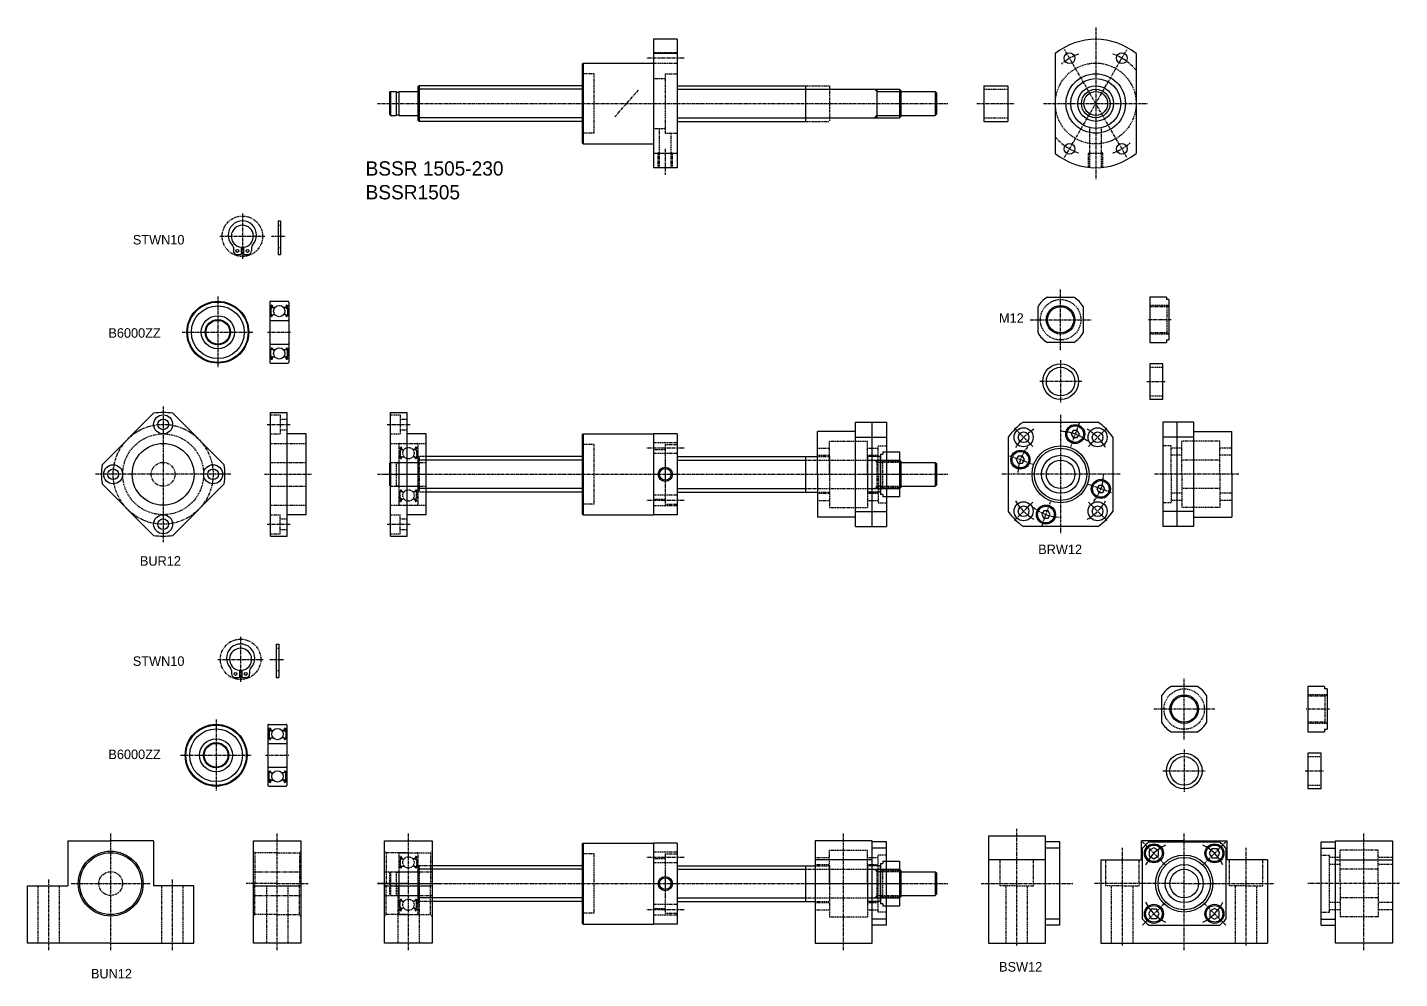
# Model space of a CAD drawing. Extents: x -132 to 445, y -314 to 86.
import ezdxf

# ---------------------------------------------------------------- set-up
doc = ezdxf.new("R2010")
doc.units = 0
for name, pattern in [('CENTER', [2, 1.25, -0.25, 0.25, -0.25]), ('DASHED', [0.75, 0.5, -0.25]), ('PHANTOM', [2.5, 1.25, -0.25, 0.25, -0.25, 0.25, -0.25])]:
    doc.linetypes.add(name, pattern=pattern)
doc.layers.get('0').update_dxf_attribs({"linetype": 'CONTINUOUS'})
doc.layers.add('CENTER', color=1, linetype='CENTER')

# ---------------------------------------------------------------- blocks, each defined once
blk = doc.blocks.new('BUN12')
at = {"color": 7, "linetype": 'CONTINUOUS'}
for p, q in [((0, -25), (0, 18)), ((0, 18), (20, 18)), ((20, 18), (20, -25)), ((0, -1), (20, -1)), ((20, -25), (0, -25))]:
    blk.add_line(p, q, dxfattribs=at)
at = {"color": 3, "linetype": 'DASHED'}
for p, q in [((0, 13.65), (0.65, 13)), ((0.65, 13), (0.65, 0)), ((10, 13), (0.65, 13)), ((10, 13), (19.35, 13)), ((20, 13.65), (19.35, 13)), ((19.35, 13), (19.35, 0)), ((0.65, -13), (0.65, 0)), ((19.35, -13), (19.35, 0)), ((5.5, -1), (5.5, -25)), ((14.5, -1), (14.5, -25)), ((0, -13.65), (0.65, -13)), ((10, -13), (0.65, -13)), ((10, -13), (19.35, -13)), ((20, -13.65), (19.35, -13))]:
    blk.add_line(p, q, dxfattribs=at)
at = {"color": 3, "linetype": 'PHANTOM'}
for p, q in [((0, 5), (20, 5)), ((0, -5), (20, -5))]:
    blk.add_line(p, q, dxfattribs=at)
at = {"layer": 'CENTER', "color": 1, "linetype": 'CENTER'}
for p, q in [((10, -28), (10, 21)), ((10, 0), (-3, 0)), ((10, 0), (23, 0))]:
    blk.add_line(p, q, dxfattribs=at)
blk = doc.blocks.new('BUR12')
at = {"color": 7, "linetype": 'CONTINUOUS'}
for p, q in [((0, -26), (0, 26)), ((0, 26), (7, 26)), ((7, -26), (7, 26)), ((15, 17), (7, 17)), ((15, -17), (15, 17)), ((15, -17), (7, -17)), ((0, -26), (7, -26))]:
    blk.add_line(p, q, dxfattribs=at)
at = {"color": 3, "linetype": 'DASHED'}
for p, q in [((0, 25), (4, 25)), ((4, 25), (4, 17)), ((4, 23.25), (7, 23.25)), ((4, 18.75), (7, 18.75)), ((0, 17), (4, 17)), ((0, 13), (15, 13)), ((0, -13), (15, -13)), ((0, -17), (4, -17)), ((4, -25), (4, -17)), ((7, -25), (7, -17)), ((4, -18.75), (7, -18.75)), ((0, -25), (4, -25)), ((4, -23.25), (7, -23.25))]:
    blk.add_line(p, q, dxfattribs=at)
at = {"color": 3, "linetype": 'PHANTOM'}
for p, q in [((0, 5), (15, 5)), ((0, -5), (15, -5))]:
    blk.add_line(p, q, dxfattribs=at)
at = {"layer": 'CENTER', "color": 1, "linetype": 'CENTER'}
for p, q in [((-1.5, 21), (8.5, 21)), ((-2.5, 0), (17.5, 0)), ((-1.5, -21), (8.5, -21))]:
    blk.add_line(p, q, dxfattribs=at)
blk = doc.blocks.new('BSW12')
at = {"color": 7, "linetype": 'CONTINUOUS'}
for p, q in [((0, -17.5), (0, 17.5)), ((0, 17.5), (6, 17.5)), ((6, 18), (30, 18)), ((6, -15.05), (6, 18)), ((30, 18), (30, -25)), ((0, 14.92), (6, 14.92)), ((6, 10), (30, 10)), ((0, -14.92), (6, -14.92)), ((6, -25), (6, -15.05)), ((0, -17.5), (6, -17.5)), ((30, -25), (6, -25))]:
    blk.add_line(p, q, dxfattribs=at)
at = {"color": 3, "linetype": 'DASHED'}
for p, q in [((0, 12), (3.5, 12)), ((3.5, -12), (3.5, 12)), ((8, 0), (8, 14)), ((24, 14), (8, 14)), ((24, 0), (24, 14)), ((8, 11), (3.5, 11)), ((8, 8), (3.5, 8)), ((24, 6), (8, 6)), ((30, 11), (24, 11)), ((30, 8), (24, 8)), ((8, 0), (8, -14)), ((24, 0), (24, -14)), ((8, -8), (3.5, -8)), ((8, -11), (3.5, -11)), ((24, -6), (8, -6)), ((30, -8), (24, -8)), ((30, -11), (24, -11)), ((0, -12), (3.5, -12)), ((24, -14), (8, -14))]:
    blk.add_line(p, q, dxfattribs=at)
at = {"layer": 'CENTER', "color": 1, "linetype": 'CENTER'}
for p, q in [((18, -28), (18, 21)), ((33, 0), (-5.5, 0))]:
    blk.add_line(p, q, dxfattribs=at)
blk = doc.blocks.new('BRW12')
at = {"color": 7, "linetype": 'CONTINUOUS'}
for p, q in [((0, 22), (0, -22)), ((13, 22), (0, 22)), ((6, -22), (6, 22)), ((13, -22), (13, 22)), ((13, 18), (29, 18)), ((29, 0), (29, 18)), ((13, 15.65), (0, 15.65)), ((29, 0), (29, -18)), ((13, -15.65), (0, -15.65)), ((13, -22), (0, -22)), ((13, -18), (29, -18))]:
    blk.add_line(p, q, dxfattribs=at)
at = {"color": 3, "linetype": 'DASHED'}
for p, q in [((3.5, 12), (0, 12)), ((3.5, 0), (3.5, 12)), ((8, 0), (8, 14)), ((24, 14), (8, 14)), ((24, 0), (24, 14)), ((8, 11), (3.5, 11)), ((8, 8), (3.5, 8)), ((24, 6), (8, 6)), ((29, 11), (24, 11)), ((29, 8), (24, 8)), ((3.5, 0), (3.5, -12)), ((8, 0), (8, -14)), ((24, 0), (24, -14)), ((8, -8), (3.5, -8)), ((8, -11), (3.5, -11)), ((24, -6), (8, -6)), ((29, -8), (24, -8)), ((29, -11), (24, -11)), ((3.5, -12), (0, -12)), ((24, -14), (8, -14))]:
    blk.add_line(p, q, dxfattribs=at)
at = {"layer": 'CENTER', "color": 1, "linetype": 'CENTER'}
blk.add_line((32, 0), (-3.71, 0), dxfattribs=at)
blk = doc.blocks.new('M12NAT-V')
at = {"color": 7, "linetype": 'CONTINUOUS'}
for p, q in [((0, 9.5), (0, -9.5)), ((7, 9.5), (0, 9.5)), ((7, 9.5), (7, 8.5)), ((8, 8.5), (7, 8.5)), ((8, 8.5), (8, -8.5)), ((0, -9.5), (7, -9.5)), ((7, -8.5), (7, -9.5)), ((7, -8.5), (8, -8.5))]:
    blk.add_line(p, q, dxfattribs=at)
at = {"color": 3, "linetype": 'DASHED'}
for p, q in [((8, 6), (0, 6)), ((7.13, 5.5), (8, 6)), ((7.13, 5.5), (0, 5.5)), ((7.13, 5.5), (7.13, -5.5)), ((7.13, -5.5), (0, -5.5)), ((7.13, -5.5), (8, -6)), ((8, -6), (0, -6))]:
    blk.add_line(p, q, dxfattribs=at)
at = {"layer": 'CENTER', "color": 1, "linetype": 'CENTER'}
blk.add_line((9, 0), (-1, 0), dxfattribs=at)
blk = doc.blocks.new('BSSR1505')
at = {"color": 7, "linetype": 'CONTINUOUS'}
for p, q in [((-10, 27), (-10, -27)), ((0, 27), (-10, 27)), ((0, 27), (0, -27)), ((0, 20.98), (-10, 20.98)), ((-40, 16.5), (-39.5, 17)), ((-40, 16.5), (-40, -16.5)), ((-39.5, 17), (-10, 17)), ((-39.5, 17), (-39.5, -17)), ((-108.5, 7.5), (-109, 7)), ((-109, 7), (-109, -7)), ((-40, 7.5), (-108.5, 7.5)), ((-108.5, 7.5), (-108.5, -7.5)), ((0, 7.5), (54, 7.5)), ((54, 7.5), (54, -7.5)), ((54.2, 6), (93.5, 6)), ((84, 6), (84, -6)), ((93.5, 6), (93.5, -6)), ((93.5, 6), (94, 5.5)), ((-121, 4.5), (-120.5, 5)), ((-121, 4.5), (-121, -4.5)), ((-120.5, 5), (-120.5, -5)), ((-120.5, 5), (-118.15, 5)), ((-118.15, 5), (-118.15, -5)), ((-118.15, 4.8), (-117, 4.8)), ((-117, 5), (-117, -5)), ((-117, 5), (-109.2, 5)), ((-109, 3.6), (-109, 3.6)), ((-109, 0), (-109, 0)), ((94, 5.5), (94, -5.5)), ((94, 5), (108.5, 5)), ((108.5, 5), (108.5, -5)), ((108.5, 5), (109, 4.5)), ((109, 4.5), (109, -4.5)), ((-121, -4.5), (-120.5, -5)), ((-120.5, -5), (-118.15, -5)), ((-118.15, -4.8), (-117, -4.8)), ((-117, -5), (-109.2, -5)), ((94, -5.5), (93.5, -6)), ((94, -5), (108.5, -5)), ((109, -4.5), (108.5, -5)), ((-109, -7), (-108.5, -7.5)), ((-40, -7.5), (-108.5, -7.5)), ((0, -7.5), (54, -7.5)), ((54.2, -6), (93.5, -6)), ((-39.5, -17), (-40, -16.5)), ((-39.5, -17), (-10, -17)), ((0, -20.98), (-10, -20.98)), ((0, -27), (-10, -27))]:
    blk.add_line(p, q, dxfattribs=at)
at = {"color": 3, "linetype": 'DASHED'}
for p, q in [((0, 21.3), (-10, 21.3)), ((-35, 12.5), (-40, 12.5)), ((-35, 12.5), (-35, -12.5)), ((0, 16.8), (-10, 16.8)), ((-5, 12.5), (-5, -12.5)), ((-5, 12.5), (0, 12.5)), ((-10, 10.5), (-5, 10.5)), ((-10, -10.5), (-5, -10.5)), ((-7.46, -27), (-7.46, -10.5)), ((-35, -12.5), (-40, -12.5)), ((-5, -12.5), (0, -12.5)), ((-2.54, -27), (-2.54, -12.5)), ((-8, -21), (-7.46, -20.46)), ((-8, -27), (-8, -21)), ((-2, -21), (-8, -21)), ((-2, -21), (-2.54, -20.46)), ((-2, -27), (-2, -21))]:
    blk.add_line(p, q, dxfattribs=at)
at = {"color": 3, "linetype": 'CONTINUOUS'}
for p, q in [((-40, 6), (-109, 6)), ((0, 6), (54, 6)), ((83.05, 6), (84, 5.05)), ((84, 5.05), (94, 5.05)), ((83.05, -6), (84, -5.05)), ((84, -5.05), (94, -5.05)), ((-40, -6), (-109, -6)), ((0, -6), (54, -6))]:
    blk.add_line(p, q, dxfattribs=at)
at = {"color": 3, "linetype": 'PHANTOM'}
for p, q in [((54, 7.5), (64, 7.5)), ((64, 7.5), (64, -7.5)), ((54, -7.5), (64, -7.5))]:
    blk.add_line(p, q, dxfattribs=at)
at = {"color": 7, "linetype": 'CONTINUOUS'}
for centre, start, end in [((54.2, 6.2), 180, 270), ((-109.2, 5.2), 270, 0), ((-109.2, -5.2), 0, 90), ((54.2, -6.2), 90, 180)]:
    blk.add_arc(centre, 0.2, start, end, dxfattribs=at)
at = {"layer": 'CENTER', "color": 1, "linetype": 'CENTER'}
for p, q in [((3, 19.05), (-13, 19.05)), ((-126, 0), (114, 0)), ((-26.25, -5.66), (-16.25, 5.66)), ((-5, -19.05), (-5, -30))]:
    blk.add_line(p, q, dxfattribs=at)
blk = doc.blocks.new('SP12')
at = {"color": 7, "linetype": 'CONTINUOUS'}
for p, q in [((0, 7.5), (0, -7.5)), ((5.5, 7.5), (0, 7.5)), ((5.5, -7.5), (5.5, 7.5)), ((5.5, -7.5), (0, -7.5))]:
    blk.add_line(p, q, dxfattribs=at)
at = {"color": 3, "linetype": 'DASHED'}
for p, q in [((0, 6), (5.5, 6)), ((0, -6), (5.5, -6))]:
    blk.add_line(p, q, dxfattribs=at)
at = {"layer": 'CENTER', "color": 1, "linetype": 'CENTER'}
blk.add_line((-1.25, 0), (6.75, 0), dxfattribs=at)
blk = doc.blocks.new('B6000ZZ')
at = {"color": 3, "linetype": 'DASHED'}
for p, q in [((0, 12.7), (0, -12.7)), ((0.3, 13), (7.7, 13)), ((8, 12.7), (8, -12.7)), ((0.1, 11.1), (0.46, 11.1)), ((0.1, 6.95), (0.45, 6.95)), ((0.98, 10.5), (0.33, 10.12)), ((0.33, 10.12), (0.33, 7.3)), ((0.45, 11.09), (0.62, 11.29)), ((0.45, 6.95), (0.64, 6.72)), ((0.6, 10.67), (0.46, 10.82)), ((1.18, 10.38), (0.53, 10.01)), ((0.53, 10.01), (0.53, 7.3)), ((0.93, 7.3), (0.53, 7.3)), ((0.53, 7.1), (0.93, 7.1)), ((0.6, 10.96), (0.77, 11.16)), ((0.74, 10.82), (0.6, 10.96)), ((0.6, 10.67), (0.74, 10.82)), ((0.79, 6.65), (0.89, 6.65)), ((0.93, 7.1), (0.93, 7.3)), ((0.95, 11.1), (0.98, 10.5)), ((1.08, 6.78), (1.28, 7.33)), ((1.15, 11.12), (1.2, 10.49)), ((1.18, 10.75), (1.18, 10.38)), ((1.3, 10.4), (2.15, 10.4)), ((1.37, 7.4), (2.15, 7.4)), ((6.7, 10.4), (5.85, 10.4)), ((6.63, 7.4), (5.85, 7.4)), ((6.92, 6.78), (6.72, 7.33)), ((6.85, 11.12), (6.8, 10.49)), ((6.82, 10.75), (6.82, 10.38)), ((6.82, 10.38), (7.47, 10.01)), ((7.05, 11.1), (7.02, 10.5)), ((7.02, 10.5), (7.67, 10.12)), ((7.07, 7.3), (7.47, 7.3)), ((7.07, 7.1), (7.07, 7.3)), ((7.47, 7.1), (7.07, 7.1)), ((7.21, 6.65), (7.11, 6.65)), ((7.4, 10.96), (7.23, 11.16)), ((7.26, 10.82), (7.4, 10.96)), ((7.4, 10.67), (7.26, 10.82)), ((7.55, 6.95), (7.36, 6.72)), ((7.55, 11.09), (7.38, 11.29)), ((7.4, 10.67), (7.54, 10.82)), ((7.47, 10.01), (7.47, 7.3)), ((7.9, 11.1), (7.54, 11.1)), ((7.9, 6.95), (7.55, 6.95)), ((7.67, 10.12), (7.67, 7.3)), ((0.3, 5), (7.7, 5)), ((0.3, -5), (7.7, -5)), ((0.1, -6.95), (0.45, -6.95)), ((0.1, -11.1), (0.46, -11.1)), ((0.33, -10.12), (0.33, -7.3)), ((0.98, -10.5), (0.33, -10.12)), ((0.45, -6.95), (0.64, -6.72)), ((0.45, -11.09), (0.62, -11.29)), ((0.6, -10.67), (0.46, -10.82)), ((0.53, -7.1), (0.93, -7.1)), ((0.53, -10.01), (0.53, -7.3)), ((0.93, -7.3), (0.53, -7.3)), ((1.18, -10.38), (0.53, -10.01)), ((0.6, -10.67), (0.74, -10.82)), ((0.74, -10.82), (0.6, -10.96)), ((0.6, -10.96), (0.77, -11.16)), ((0.79, -6.65), (0.89, -6.65)), ((0.93, -7.1), (0.93, -7.3)), ((0.95, -11.1), (0.98, -10.5)), ((1.08, -6.78), (1.28, -7.33)), ((1.15, -11.12), (1.2, -10.49)), ((1.18, -10.75), (1.18, -10.38)), ((1.3, -10.4), (2.15, -10.4)), ((1.37, -7.4), (2.15, -7.4)), ((6.63, -7.4), (5.85, -7.4)), ((6.7, -10.4), (5.85, -10.4)), ((6.92, -6.78), (6.72, -7.33)), ((6.85, -11.12), (6.8, -10.49)), ((6.82, -10.38), (7.47, -10.01)), ((6.82, -10.75), (6.82, -10.38)), ((7.02, -10.5), (7.67, -10.12)), ((7.05, -11.1), (7.02, -10.5)), ((7.47, -7.1), (7.07, -7.1)), ((7.07, -7.1), (7.07, -7.3)), ((7.07, -7.3), (7.47, -7.3)), ((7.21, -6.65), (7.11, -6.65)), ((7.4, -10.96), (7.23, -11.16)), ((7.4, -10.67), (7.26, -10.82)), ((7.26, -10.82), (7.4, -10.96)), ((7.55, -6.95), (7.36, -6.72)), ((7.55, -11.09), (7.38, -11.29)), ((7.4, -10.67), (7.54, -10.82)), ((7.47, -10.01), (7.47, -7.3)), ((7.9, -11.1), (7.54, -11.1)), ((7.9, -6.95), (7.55, -6.95)), ((7.67, -10.12), (7.67, -7.3)), ((0.3, -13), (7.7, -13))]:
    blk.add_line(p, q, dxfattribs=at)
for centre in [(4, 8.9), (4, -8.9)]:
    blk.add_circle(centre, 2.38, dxfattribs=at)
for centre, radius, start, end in [((0.3, 12.7), 0.3, 90, 180), ((7.7, 12.7), 0.3, 0, 90), ((0.1, 11.2), 0.1, 180, 270), ((0.1, 6.85), 0.1, 90, 180.81025), ((0.53, 7.3), 0.2, 180, 270), ((0.6, 10.96), 0.2, 140.13695, 225.00202), ((0.85, 11.1), 0.3, 4.93539, 140.13695), ((0.79, 6.85), 0.2, 219.97618, 270), ((0.85, 11.1), 0.1, 3.10166, 139.95027), ((0.89, 6.85), 0.2, 270, 339.99156), ((1.3, 10.5), 0.1, 184.93539, 270), ((1.37, 7.3), 0.1, 90, 159.99156), ((6.63, 7.3), 0.1, 20.00844, 90), ((6.7, 10.5), 0.1, 270, 355.06461), ((7.15, 11.1), 0.3, 39.86305, 175.06461), ((7.11, 6.85), 0.2, 200.00844, 270), ((7.15, 11.1), 0.1, 40.04973, 176.89834), ((7.21, 6.85), 0.2, 270, 320.02382), ((7.47, 7.3), 0.2, 270, 0), ((7.4, 10.96), 0.2, 314.99798, 39.86305), ((7.9, 11.2), 0.1, 270, 0), ((7.9, 6.85), 0.1, 359.18975, 90), ((0.3, 5.3), 0.3, 180, 270), ((7.7, 5.3), 0.3, 270, 0), ((0.3, -5.3), 0.3, 90, 180), ((7.7, -5.3), 0.3, 0, 90), ((0.1, -6.85), 0.1, 179.18975, 270), ((0.1, -11.2), 0.1, 90, 180), ((0.53, -7.3), 0.2, 90, 180), ((0.6, -10.96), 0.2, 134.99798, 219.86305), ((0.85, -11.1), 0.3, 219.86305, 355.06461), ((0.79, -6.85), 0.2, 90, 140.02382), ((0.85, -11.1), 0.1, 220.04973, 356.89834), ((0.89, -6.85), 0.2, 20.00844, 90), ((1.3, -10.5), 0.1, 90, 175.06461), ((1.37, -7.3), 0.1, 200.00844, 270), ((6.63, -7.3), 0.1, 270, 339.99156), ((6.7, -10.5), 0.1, 4.93539, 90), ((7.15, -11.1), 0.3, 184.93539, 320.13695), ((7.11, -6.85), 0.2, 90, 159.99156), ((7.15, -11.1), 0.1, 183.10166, 319.95027), ((7.21, -6.85), 0.2, 39.97618, 90), ((7.47, -7.3), 0.2, 0, 90), ((7.4, -10.96), 0.2, 320.13695, 45.00202), ((7.9, -6.85), 0.1, 270, 0.81025), ((7.9, -11.2), 0.1, 0, 90), ((0.3, -12.7), 0.3, 180, 270), ((7.7, -12.7), 0.3, 270, 0)]:
    blk.add_arc(centre, radius, start, end, dxfattribs=at)
at = {"layer": 'CENTER', "color": 1, "linetype": 'CENTER'}
blk.add_line((-1, 0), (9, 0), dxfattribs=at)
blk = doc.blocks.new('BSSR1505-2')
at = {"color": 7, "linetype": 'CONTINUOUS'}
for p, q in [((-40, 16.5), (-39.5, 17)), ((-40, 16.5), (-40, -16.5)), ((-39.5, 17), (-10, 17)), ((-39.5, 17), (-39.5, -17)), ((-10, 17), (-10, -17)), ((0, 17), (-10, 17)), ((0, 17), (0, -17)), ((-40, 7.5), (-105.5, 7.5)), ((0, 7.5), (54, 7.5)), ((54, 7.5), (59, 7.5)), ((54, 7.5), (54, -7.5)), ((93.5, 6), (93.5, -6)), ((93.5, 6), (94, 5.5)), ((-121, 4.5), (-120.5, 5)), ((-121, 4.5), (-121, -4.5)), ((-120.5, 5), (-120.5, -5)), ((94, 5.5), (94, -5.5)), ((94, 5), (108.5, 5)), ((108.5, 5), (108.5, -5)), ((108.5, 5), (109, 4.5)), ((109, 4.5), (109, -4.5)), ((-121, -4.5), (-120.5, -5)), ((94, -5.5), (93.5, -6)), ((94, -5), (108.5, -5)), ((109, -4.5), (108.5, -5)), ((-40, -7.5), (-105.5, -7.5)), ((0, -7.5), (54, -7.5)), ((54, -7.5), (59, -7.5)), ((-39.5, -17), (-40, -16.5)), ((-39.5, -17), (-10, -17)), ((0, -17), (-10, -17))]:
    blk.add_line(p, q, dxfattribs=at)
at = {"color": 3, "linetype": 'DASHED'}
for p, q in [((-35, 12.5), (-40, 12.5)), ((-35, 12.5), (-35, -12.5)), ((0, 13.25), (-10, 13.25)), ((-5, 12.5), (-5, -12.5)), ((-5, 12.5), (0, 12.5)), ((-108.5, 7.5), (-109, 7)), ((-109, 7), (-109, -7)), ((-108.5, 7.5), (-108.5, -7.5)), ((-105.5, 7.5), (-108.5, 7.5)), ((-10, 10.5), (-5, 10.5)), ((0, 8.75), (-10, 8.75)), ((54.2, 6), (64, 6)), ((59, 7.5), (64, 7.5)), ((64, 7.5), (64, -7.5)), ((64, 6), (93.5, 6)), ((83.05, 6), (84, 5.05)), ((84, 6), (84, -6)), ((-120.5, 5), (-118.15, 5)), ((-118.15, 5), (-118.15, -5)), ((-118.15, 4.8), (-117, 4.8)), ((-117, 5), (-117, -5)), ((-117, 5), (-109.2, 5)), ((-109, 3.6), (-109, 3.6)), ((-109, 0), (-109, 0)), ((84, 5.05), (94, 5.05)), ((-120.5, -5), (-118.15, -5)), ((-118.15, -4.8), (-117, -4.8)), ((-117, -5), (-109.2, -5)), ((83.05, -6), (84, -5.05)), ((84, -5.05), (94, -5.05)), ((-109, -7), (-108.5, -7.5)), ((-105.5, -7.5), (-108.5, -7.5)), ((0, -8.75), (-10, -8.75)), ((-10, -10.5), (-5, -10.5)), ((54.2, -6), (64, -6)), ((59, -7.5), (64, -7.5)), ((64, -6), (93.5, -6)), ((-35, -12.5), (-40, -12.5)), ((0, -13.25), (-10, -13.25)), ((-5, -12.5), (0, -12.5))]:
    blk.add_line(p, q, dxfattribs=at)
at = {"color": 3, "linetype": 'CONTINUOUS'}
for p, q in [((-40, 6), (-109, 6)), ((0, 6), (54, 6)), ((-40, -6), (-109, -6)), ((0, -6), (54, -6))]:
    blk.add_line(p, q, dxfattribs=at)
blk.add_circle((-5, 0), 3, dxfattribs=at)
at = {"color": 7, "linetype": 'CONTINUOUS'}
blk.add_circle((-5, 0), 2.46, dxfattribs=at)
at = {"color": 3, "linetype": 'DASHED'}
for centre, start, end in [((54.2, 6.2), 180, 270), ((-109.2, 5.2), 270, 0), ((-109.2, -5.2), 0, 90), ((54.2, -6.2), 90, 180)]:
    blk.add_arc(centre, 0.2, start, end, dxfattribs=at)
at = {"layer": 'CENTER', "color": 1, "linetype": 'CENTER'}
for p, q in [((3, 11), (-13, 11)), ((-126, 0), (114, 0)), ((-5, 5.47), (-5, -5.47)), ((3, -11), (-13, -11))]:
    blk.add_line(p, q, dxfattribs=at)
blk = doc.blocks.new('BSSR1505-3')
at = {"color": 7, "linetype": 'CONTINUOUS'}
for p, q in [((-40, 16.5), (-39.5, 17)), ((-40, 16.5), (-40, -16.5)), ((-39.5, 17), (-10, 17)), ((-39.5, 17), (-39.5, -17)), ((-10, 17), (-10, -17)), ((0, 17), (-10, 17)), ((0, 17), (0, -17)), ((-40, 7.5), (-102.9999, 7.5)), ((0, 7.5), (54, 7.5)), ((54, 7.5), (54, -7.5)), ((54, 7.5), (58, 7.5)), ((93.5, 6), (93.5, -6)), ((93.5, 6), (94, 5.5)), ((94, 5.5), (94, -5.5)), ((94, 5), (108.5, 5)), ((108.5, 5), (108.5, -5)), ((108.5, 5), (109, 4.5)), ((109, 4.5), (109, -4.5)), ((94, -5.5), (93.5, -6)), ((94, -5), (108.5, -5)), ((109, -4.5), (108.5, -5)), ((-40, -7.5), (-102.9999, -7.5)), ((0, -7.5), (54, -7.5)), ((54, -7.5), (58, -7.5)), ((-39.5, -17), (-40, -16.5)), ((-39.5, -17), (-10, -17)), ((0, -17), (-10, -17))]:
    blk.add_line(p, q, dxfattribs=at)
at = {"color": 3, "linetype": 'DASHED'}
for p, q in [((-35, 12.5), (-40, 12.5)), ((-35, 12.5), (-35, -12.5)), ((0, 13.25), (-10, 13.25)), ((-5, 12.5), (-5, -12.5)), ((-5, 12.5), (0, 12.5)), ((-108.5, 7.5), (-109, 7)), ((-109, 7), (-109, -7)), ((-108.5, 7.5), (-108.5, -7.5)), ((-102.9999, 7.5), (-108.5, 7.5)), ((-10, 10.5), (-5, 10.5)), ((0, 8.75), (-10, 8.75)), ((54.2, 6), (64, 6)), ((58, 7.5), (64, 7.5)), ((64, 7.5), (64, -7.5)), ((64, 6), (93.5, 6)), ((83.05, 6), (84, 5.05)), ((84, 6), (84, -6)), ((-121, 4.5), (-120.5, 5)), ((-121, 4.5), (-121, -4.5)), ((-120.5, 5), (-120.5, -5)), ((-120.5, 5), (-118.15, 5)), ((-118.15, 5), (-118.15, -5)), ((-118.15, 4.8), (-117, 4.8)), ((-117, 5), (-109.2, 5)), ((-117, 5), (-117, -5)), ((-109, 3.6), (-109, 3.6001)), ((-109, 0), (-108.9999, 0)), ((84, 5.05), (94, 5.05)), ((-121, -4.5), (-120.5, -5)), ((-120.5, -5), (-118.15, -5)), ((-118.15, -4.8), (-117, -4.8)), ((-117, -5), (-109.2, -5)), ((83.05, -6), (84, -5.05)), ((84, -5.05), (94, -5.05)), ((-109, -7), (-108.5, -7.5)), ((-102.9999, -7.5), (-108.5, -7.5)), ((0, -8.75), (-10, -8.75)), ((-10, -10.5), (-5, -10.5)), ((54.2, -6), (64, -6)), ((58, -7.5), (64, -7.5)), ((64, -6), (93.5, -6)), ((-35, -12.5), (-40, -12.5)), ((0, -13.25), (-10, -13.25)), ((-5, -12.5), (0, -12.5))]:
    blk.add_line(p, q, dxfattribs=at)
at = {"color": 3, "linetype": 'CONTINUOUS'}
for p, q in [((-40, 6), (-109, 6)), ((0, 6), (54, 6)), ((-40, -6), (-109, -6)), ((0, -6), (54, -6))]:
    blk.add_line(p, q, dxfattribs=at)
blk.add_circle((-5, 0), 3, dxfattribs=at)
at = {"color": 7, "linetype": 'CONTINUOUS'}
blk.add_circle((-5, 0), 2.459, dxfattribs=at)
at = {"color": 3, "linetype": 'DASHED'}
for centre, start, end in [((54.2, 6.2), 180, 270), ((-109.2, 5.2), 270, 0), ((-109.2, -5.2), 0, 90), ((54.2, -6.2), 90, 180)]:
    blk.add_arc(centre, 0.2, start, end, dxfattribs=at)
at = {"layer": 'CENTER', "color": 1, "linetype": 'CENTER'}
for p, q in [((3, 11), (-13, 11)), ((-126, 0), (114, 0)), ((-5, 5.4737), (-5, -5.4737)), ((3, -11), (-13, -11))]:
    blk.add_line(p, q, dxfattribs=at)

msp = doc.modelspace()

# ---------------------------------------------------------------- linework, layer by layer
at = {"color": 7, "linetype": 'CONTINUOUS'}
for p, q in [((300, 74.84), (300, 32.88)), ((334, 74.84), (334, 32.88)), ((270, 61.36), (270, 46.36)), ((270, 61.36), (280, 61.36)), ((280, 61.36), (280, 46.36)), ((270, 46.36), (280, 46.36)), ((-26.81, 4.47), (-26.81, -9.63)), ((-26.81, 4.47), (-25.81, 4.47)), ((-25.81, 4.47), (-25.81, -9.63)), ((-45.61, -6.71), (-45.61, -8.13)), ((-44.11, -9.63), (-42.31, -9.63)), ((-42.31, -6.6), (-42.31, -9.63)), ((-42.31, -7.36), (-42.31, -7.36)), ((-42.31, -8.11), (-42.31, -8.11)), ((-41.31, -6.6), (-41.31, -9.63)), ((-41.31, -9.63), (-39.51, -9.63)), ((-38.01, -6.71), (-38.01, -8.13)), ((-26.81, -9.63), (-25.81, -9.63)), ((296.69, -27.59), (307.78, -27.59)), ((292.73, -42.63), (292.73, -31.54)), ((311.73, -31.54), (311.73, -42.63)), ((307.78, -46.59), (296.69, -46.59)), ((302.23, -46.59), (302.23, -46.59)), ((305, -46.59), (305, -46.59)), ((-79.14, -76.4), (-100.82, -98.08)), ((-71.12, -76.4), (-49.44, -98.08)), ((286.58, -80.09), (317.88, -80.09)), ((280.23, -86.43), (280.23, -117.74)), ((324.23, -86.43), (324.23, -117.74)), ((-100.82, -106.1), (-79.14, -127.77)), ((-49.44, -106.1), (-71.12, -127.77)), ((317.88, -124.09), (286.58, -124.09)), ((-27.55, -173.46), (-27.55, -187.56)), ((-27.55, -173.46), (-26.55, -173.46)), ((-26.55, -173.46), (-26.55, -187.56)), ((-43.05, -184.53), (-43.05, -187.56)), ((-42.05, -184.53), (-42.05, -187.56)), ((-46.35, -184.65), (-46.35, -186.06)), ((-44.85, -187.56), (-43.05, -187.56)), ((-43.05, -185.29), (-43.05, -185.29)), ((-43.05, -186.05), (-43.05, -186.05)), ((-42.05, -187.56), (-40.25, -187.56)), ((-38.75, -184.65), (-38.75, -186.06)), ((-27.55, -187.56), (-26.55, -187.56)), ((344.7, -195.3), (344.7, -206.39)), ((359.75, -191.34), (348.66, -191.34)), ((363.7, -206.39), (363.7, -195.3)), ((406.25, -191.34), (406.25, -210.34)), ((413.25, -191.34), (406.25, -191.34)), ((413.25, -191.34), (413.25, -192.34)), ((414.25, -192.34), (413.25, -192.34)), ((414.25, -192.34), (414.25, -209.34)), ((348.66, -210.34), (359.75, -210.34)), ((351.43, -210.34), (351.43, -210.34)), ((354.2, -210.34), (354.2, -210.34)), ((406.25, -210.34), (413.25, -210.34)), ((413.25, -209.34), (413.25, -210.34)), ((413.25, -209.34), (414.25, -209.34)), ((406.25, -219.34), (406.25, -234.34)), ((411.75, -219.34), (406.25, -219.34)), ((411.75, -234.34), (411.75, -219.34)), ((411.75, -234.34), (406.25, -234.34)), ((-115.19, -256.23), (-115.19, -275.23)), ((-115.19, -256.23), (-97.19, -256.23)), ((-79.19, -256.23), (-97.19, -256.23)), ((-79.19, -256.23), (-79.19, -275.23)), ((295.85, -254.23), (271.85, -254.23)), ((271.85, -254.23), (271.85, -299.23)), ((295.85, -255.18), (295.85, -254.23)), ((295.85, -289.28), (295.85, -255.18)), ((301.85, -256.73), (295.85, -256.73)), ((301.85, -259.3), (295.85, -259.3)), ((301.85, -291.73), (301.85, -256.73)), ((354.2, -256.23), (336.2, -256.23)), ((336.2, -264.23), (336.2, -256.23)), ((336.7, -289.15), (336.7, -259.3)), ((339.28, -256.73), (369.13, -256.73)), ((341.48, -259.25), (339.53, -260.37)), ((343.43, -260.37), (341.48, -259.25)), ((354.2, -256.23), (372.2, -256.23)), ((365.81, -259.55), (364.68, -261.5)), ((368.06, -259.55), (365.81, -259.55)), ((369.18, -261.5), (368.06, -259.55)), ((371.7, -259.3), (371.7, -289.15)), ((372.2, -264.23), (372.2, -256.23)), ((295.85, -264.23), (271.85, -264.23)), ((319.2, -264.23), (319.2, -299.23)), ((319.2, -264.23), (336.2, -264.23)), ((339.53, -260.37), (339.53, -262.62)), ((339.53, -262.62), (341.48, -263.75)), ((341.48, -263.75), (343.43, -262.62)), ((343.43, -262.62), (343.43, -260.37)), ((364.68, -261.5), (365.81, -263.45)), ((365.81, -263.45), (368.06, -263.45)), ((368.06, -263.45), (369.18, -261.5)), ((389.2, -264.23), (372.2, -264.23)), ((389.2, -264.23), (389.2, -299.23)), ((-132.19, -299.23), (-132.19, -275.23)), ((-62.19, -299.23), (-62.19, -275.23)), ((340.35, -285.01), (339.23, -286.95)), ((339.23, -286.95), (340.35, -288.9)), ((342.6, -285.01), (340.35, -285.01)), ((343.73, -286.95), (342.6, -285.01)), ((342.6, -288.9), (343.73, -286.95)), ((366.93, -284.7), (364.98, -285.83)), ((364.98, -285.83), (364.98, -288.08)), ((364.98, -288.08), (366.93, -289.2)), ((368.88, -285.83), (366.93, -284.7)), ((366.93, -289.2), (368.88, -288.08)), ((368.88, -288.08), (368.88, -285.83)), ((301.85, -289.15), (295.85, -289.15)), ((295.85, -299.23), (295.85, -289.28)), ((301.85, -291.73), (295.85, -291.73)), ((339.28, -291.73), (369.13, -291.73)), ((340.35, -288.9), (342.6, -288.9)), ((-97.19, -299.23), (-132.19, -299.23)), ((-97.19, -299.23), (-62.19, -299.23)), ((271.85, -299.23), (295.85, -299.23)), ((319.2, -299.23), (389.2, -299.23))]:
    msp.add_line(p, q, dxfattribs=at)
at = {"color": 3, "linetype": 'DASHED'}
for p, q in [((270, 59.86), (280, 59.86)), ((270, 47.86), (280, 47.86)), ((314.54, 26.97), (314.54, 43.65)), ((319.46, 26.97), (319.46, 43.65)), ((314, 32.86), (314.54, 33.4)), ((314, 27.03), (314, 32.86)), ((320, 32.86), (314, 32.86)), ((320, 32.86), (319.46, 33.4)), ((320, 27.03), (320, 32.86)), ((-26.81, 2.67), (-25.81, 2.67)), ((-26.81, -6.63), (-25.81, -6.63)), ((-27.55, -175.26), (-26.55, -175.26)), ((-27.55, -184.56), (-26.55, -184.56)), ((414.25, -194.84), (406.25, -194.84)), ((413.39, -195.34), (406.25, -195.34)), ((413.39, -195.34), (414.25, -194.84)), ((413.39, -195.34), (413.39, -206.34)), ((413.39, -206.34), (406.25, -206.34)), ((414.25, -206.84), (406.25, -206.84)), ((413.39, -206.34), (414.25, -206.84)), ((406.25, -220.84), (411.75, -220.84)), ((406.25, -232.84), (411.75, -232.84)), ((276.85, -275.23), (276.85, -264.23)), ((290.85, -275.23), (290.85, -264.23)), ((321.2, -275.23), (321.2, -264.23)), ((335.2, -275.23), (335.2, -264.23)), ((373.2, -275.23), (373.2, -264.23)), ((387.2, -275.23), (387.2, -264.23)), ((-127.69, -299.23), (-127.69, -275.23)), ((-118.69, -299.23), (-118.69, -275.23)), ((-75.69, -299.23), (-75.69, -275.23)), ((-66.69, -299.23), (-66.69, -275.23)), ((283.85, -275.23), (276.85, -275.23)), ((279.35, -299.23), (279.35, -275.23)), ((283.85, -275.23), (290.85, -275.23)), ((288.35, -299.23), (288.35, -275.23)), ((328.2, -275.23), (321.2, -275.23)), ((323.7, -299.23), (323.7, -275.23)), ((328.2, -275.23), (335.2, -275.23)), ((332.7, -299.23), (332.7, -275.23)), ((380.2, -275.23), (373.2, -275.23)), ((375.7, -299.23), (375.7, -275.23)), ((380.2, -275.23), (387.2, -275.23)), ((384.7, -299.23), (384.7, -275.23))]:
    msp.add_line(p, q, dxfattribs=at)
for p, q in [((-30.31, -29.63), (-30.31, -55.03)), ((-30.21, -31.23), (-29.85, -31.23)), ((-30.01, -29.33), (-22.61, -29.33)), ((-29.33, -31.83), (-29.98, -32.2)), ((-29.98, -32.2), (-29.98, -35.03)), ((-29.87, -31.24), (-29.69, -31.04)), ((-29.71, -31.65), (-29.85, -31.51)), ((-29.13, -31.94), (-29.78, -32.32)), ((-29.78, -32.32), (-29.78, -35.03)), ((-29.71, -31.37), (-29.54, -31.17)), ((-29.57, -31.51), (-29.71, -31.37)), ((-29.71, -31.65), (-29.57, -31.51)), ((-29.37, -31.23), (-29.33, -31.83)), ((-29.17, -31.2), (-29.11, -31.84)), ((-29.13, -31.58), (-29.13, -31.94)), ((-29.01, -31.93), (-28.16, -31.93)), ((-23.62, -31.93), (-24.46, -31.93)), ((-23.46, -31.2), (-23.52, -31.84)), ((-23.49, -31.58), (-23.49, -31.94)), ((-23.49, -31.94), (-22.84, -32.32)), ((-23.26, -31.23), (-23.29, -31.83)), ((-23.29, -31.83), (-22.64, -32.2)), ((-22.92, -31.37), (-23.09, -31.17)), ((-23.06, -31.51), (-22.92, -31.37)), ((-22.92, -31.65), (-23.06, -31.51)), ((-22.76, -31.24), (-22.93, -31.04)), ((-22.92, -31.65), (-22.77, -31.51)), ((-22.84, -32.32), (-22.84, -35.03)), ((-22.41, -31.23), (-22.77, -31.23)), ((-22.64, -32.2), (-22.64, -35.03)), ((-22.31, -29.63), (-22.31, -55.03)), ((-30.21, -35.38), (-29.86, -35.38)), ((-30.01, -37.33), (-22.61, -37.33)), ((-29.86, -35.38), (-29.67, -35.61)), ((-29.38, -35.03), (-29.78, -35.03)), ((-29.78, -35.23), (-29.38, -35.23)), ((-29.52, -35.68), (-29.42, -35.68)), ((-29.38, -35.23), (-29.38, -35.03)), ((-29.24, -35.55), (-29.03, -34.99)), ((-28.94, -34.93), (-28.16, -34.93)), ((-23.69, -34.93), (-24.46, -34.93)), ((-23.39, -35.55), (-23.59, -34.99)), ((-23.24, -35.03), (-22.84, -35.03)), ((-23.24, -35.23), (-23.24, -35.03)), ((-22.84, -35.23), (-23.24, -35.23)), ((-23.11, -35.68), (-23.2, -35.68)), ((-22.76, -35.38), (-22.96, -35.61)), ((-22.41, -35.38), (-22.76, -35.38)), ((-30.21, -49.28), (-29.86, -49.28)), ((-30.01, -47.33), (-22.61, -47.33)), ((-29.98, -52.45), (-29.98, -49.63)), ((-29.86, -49.28), (-29.67, -49.05)), ((-29.78, -49.43), (-29.38, -49.43)), ((-29.78, -52.34), (-29.78, -49.63)), ((-29.38, -49.63), (-29.78, -49.63)), ((-29.52, -48.98), (-29.42, -48.98)), ((-29.38, -49.43), (-29.38, -49.63)), ((-29.24, -49.11), (-29.03, -49.66)), ((-28.94, -49.73), (-28.16, -49.73)), ((-23.69, -49.73), (-24.46, -49.73)), ((-23.39, -49.11), (-23.59, -49.66)), ((-22.84, -49.43), (-23.24, -49.43)), ((-23.24, -49.43), (-23.24, -49.63)), ((-23.24, -49.63), (-22.84, -49.63)), ((-23.11, -48.98), (-23.2, -48.98)), ((-22.76, -49.28), (-22.96, -49.05)), ((-22.84, -52.34), (-22.84, -49.63)), ((-22.41, -49.28), (-22.76, -49.28)), ((-22.64, -52.45), (-22.64, -49.63)), ((-30.21, -53.43), (-29.85, -53.43)), ((-30.01, -55.33), (-22.61, -55.33)), ((-29.33, -52.83), (-29.98, -52.45)), ((-29.87, -53.41), (-29.69, -53.62)), ((-29.71, -53), (-29.85, -53.14)), ((-29.13, -52.71), (-29.78, -52.34)), ((-29.71, -53), (-29.57, -53.15)), ((-29.57, -53.15), (-29.71, -53.29)), ((-29.71, -53.29), (-29.54, -53.49)), ((-29.37, -53.43), (-29.33, -52.83)), ((-29.17, -53.45), (-29.11, -52.82)), ((-29.13, -53.07), (-29.13, -52.71)), ((-29.01, -52.73), (-28.16, -52.73)), ((-23.62, -52.73), (-24.46, -52.73)), ((-23.46, -53.45), (-23.52, -52.82)), ((-23.49, -52.71), (-22.84, -52.34)), ((-23.49, -53.07), (-23.49, -52.71)), ((-23.29, -52.83), (-22.64, -52.45)), ((-23.26, -53.43), (-23.29, -52.83)), ((-22.92, -53.29), (-23.09, -53.49)), ((-22.92, -53), (-23.06, -53.15)), ((-23.06, -53.15), (-22.92, -53.29)), ((-22.76, -53.41), (-22.93, -53.62)), ((-22.92, -53), (-22.77, -53.14)), ((-22.41, -53.43), (-22.77, -53.43)), ((-31.05, -207.56), (-31.05, -232.96)), ((-30.75, -207.26), (-23.35, -207.26)), ((-23.05, -207.56), (-23.05, -232.96)), ((-30.95, -209.16), (-30.59, -209.16)), ((-30.95, -213.31), (-30.6, -213.31)), ((-30.07, -209.76), (-30.72, -210.14)), ((-30.72, -210.14), (-30.72, -212.96)), ((-30.6, -209.18), (-30.43, -208.97)), ((-30.6, -213.31), (-30.41, -213.54)), ((-30.45, -209.59), (-30.59, -209.45)), ((-29.87, -209.88), (-30.52, -210.25)), ((-30.52, -210.25), (-30.52, -212.96)), ((-30.12, -212.96), (-30.52, -212.96)), ((-30.52, -213.16), (-30.12, -213.16)), ((-30.45, -209.3), (-30.28, -209.1)), ((-30.31, -209.45), (-30.45, -209.3)), ((-30.45, -209.59), (-30.31, -209.45)), ((-30.12, -213.16), (-30.12, -212.96)), ((-30.1, -209.16), (-30.07, -209.76)), ((-29.97, -213.48), (-29.77, -212.93)), ((-29.9, -209.14), (-29.85, -209.77)), ((-29.87, -209.52), (-29.87, -209.88)), ((-29.75, -209.86), (-28.9, -209.86)), ((-29.68, -212.86), (-28.9, -212.86)), ((-24.35, -209.86), (-25.2, -209.86)), ((-24.43, -212.86), (-25.2, -212.86)), ((-24.13, -213.48), (-24.33, -212.93)), ((-24.2, -209.14), (-24.26, -209.77)), ((-24.23, -209.52), (-24.23, -209.88)), ((-24.23, -209.88), (-23.58, -210.25)), ((-24, -209.16), (-24.03, -209.76)), ((-24.03, -209.76), (-23.38, -210.14)), ((-23.98, -213.16), (-23.98, -212.96)), ((-23.98, -212.96), (-23.58, -212.96)), ((-23.58, -213.16), (-23.98, -213.16)), ((-23.65, -209.3), (-23.82, -209.1)), ((-23.8, -209.45), (-23.65, -209.3)), ((-23.65, -209.59), (-23.8, -209.45)), ((-23.5, -213.31), (-23.69, -213.54)), ((-23.5, -209.18), (-23.67, -208.97)), ((-23.65, -209.59), (-23.51, -209.45)), ((-23.58, -210.25), (-23.58, -212.96)), ((-23.15, -209.16), (-23.51, -209.16)), ((-23.15, -213.31), (-23.5, -213.31)), ((-23.38, -210.14), (-23.38, -212.96)), ((-30.75, -215.26), (-23.35, -215.26)), ((-30.26, -213.61), (-30.16, -213.61)), ((-23.85, -213.61), (-23.94, -213.61)), ((-30.95, -227.21), (-30.6, -227.21)), ((-30.75, -225.26), (-23.35, -225.26)), ((-30.72, -230.39), (-30.72, -227.56)), ((-30.07, -230.76), (-30.72, -230.39)), ((-30.6, -227.21), (-30.41, -226.98)), ((-30.52, -227.36), (-30.12, -227.36)), ((-30.12, -227.56), (-30.52, -227.56)), ((-30.52, -230.27), (-30.52, -227.56)), ((-29.87, -230.65), (-30.52, -230.27)), ((-30.26, -226.91), (-30.16, -226.91)), ((-30.12, -227.36), (-30.12, -227.56)), ((-30.1, -231.36), (-30.07, -230.76)), ((-29.97, -227.04), (-29.77, -227.6)), ((-29.9, -231.39), (-29.85, -230.75)), ((-29.87, -231.01), (-29.87, -230.65)), ((-29.75, -230.66), (-28.9, -230.66)), ((-29.68, -227.66), (-28.9, -227.66)), ((-24.43, -227.66), (-25.2, -227.66)), ((-24.35, -230.66), (-25.2, -230.66)), ((-24.13, -227.04), (-24.33, -227.6)), ((-24.2, -231.39), (-24.26, -230.75)), ((-24.23, -230.65), (-23.58, -230.27)), ((-24.23, -231.01), (-24.23, -230.65)), ((-24.03, -230.76), (-23.38, -230.39)), ((-24, -231.36), (-24.03, -230.76)), ((-23.98, -227.36), (-23.98, -227.56)), ((-23.58, -227.36), (-23.98, -227.36)), ((-23.98, -227.56), (-23.58, -227.56)), ((-23.85, -226.91), (-23.94, -226.91)), ((-23.5, -227.21), (-23.69, -226.98)), ((-23.58, -230.27), (-23.58, -227.56)), ((-23.15, -227.21), (-23.5, -227.21)), ((-23.38, -230.39), (-23.38, -227.56)), ((-30.95, -231.36), (-30.59, -231.36)), ((-30.75, -233.26), (-23.35, -233.26)), ((-30.6, -231.35), (-30.43, -231.55)), ((-30.45, -230.94), (-30.59, -231.08)), ((-30.45, -230.94), (-30.31, -231.08)), ((-30.31, -231.08), (-30.45, -231.22)), ((-30.45, -231.22), (-30.28, -231.42)), ((-23.65, -231.22), (-23.82, -231.42)), ((-23.65, -230.94), (-23.8, -231.08)), ((-23.8, -231.08), (-23.65, -231.22)), ((-23.5, -231.35), (-23.67, -231.55)), ((-23.65, -230.94), (-23.51, -231.08)), ((-23.15, -231.36), (-23.51, -231.36))]:
    msp.add_line(p, q)
for points in [[(307.52, -83.67), (306.66, -85.17), (307.52, -86.67), (309.25, -86.67), (310.12, -85.17), (309.25, -83.67)], [(284.45, -94.43), (283.58, -95.93), (284.45, -97.43), (286.18, -97.43), (287.05, -95.93), (286.18, -94.43)], [(318.28, -106.74), (317.41, -108.24), (318.28, -109.74), (320.01, -109.74), (320.88, -108.24), (320.01, -106.74)], [(295.21, -117.5), (294.34, -119), (295.21, -120.5), (296.94, -120.5), (297.81, -119), (296.94, -117.5)]]:
    msp.add_lwpolyline(points, close=True)
at = {"color": 7, "linetype": 'CONTINUOUS'}
for points in [[(-132.19, -275.23), (-115.19, -275.23)], [(-62.19, -275.23), (-79.19, -275.23)]]:
    msp.add_lwpolyline(points, dxfattribs=at)
for centre, radius in [((306, 72.91), 2.25), ((328, 72.91), 2.25), ((317, 53.86), 12.5), ((317, 53.86), 10.5), ((317, 53.86), 7.5), ((317, 53.86), 6), ((317, 53.86), 5), ((306, 34.81), 2.25), ((328, 34.81), 2.25), ((-43.96, -8.13), 0.6), ((-39.66, -8.13), 0.6), ((-52.13, -42.33), 13), ((-52.13, -42.33), 12.7), ((-52.13, -42.33), 11.1), ((302.23, -37.09), 5.5), ((-52.13, -42.33), 6.95), ((-52.13, -42.33), 5.3), ((-52.13, -42.33), 5), ((302.23, -63.09), 7.5), ((302.23, -63.09), 6), ((-75.13, -81.09), 4), ((-75.13, -81.09), 2.25), ((286.68, -86.53), 4), ((286.68, -86.53), 2.25), ((317.79, -86.53), 4), ((317.79, -86.53), 2.25), ((-75.13, -102.09), 13), ((302.23, -102.09), 8), ((302.23, -102.09), 6), ((-96.13, -102.09), 4), ((-96.13, -102.09), 2.25), ((-54.13, -102.09), 4), ((-54.13, -102.09), 2.25), ((286.68, -117.64), 4), ((317.79, -117.64), 4), ((-75.13, -123.09), 4), ((-75.13, -123.09), 2.25), ((286.68, -117.64), 2.25), ((317.79, -117.64), 2.25), ((-44.7, -186.06), 0.6), ((-40.4, -186.06), 0.6), ((354.2, -200.84), 5.5), ((-52.86, -220.26), 13), ((-52.86, -220.26), 12.7), ((-52.86, -220.26), 11.1), ((-52.86, -220.26), 6.95), ((-52.86, -220.26), 5.3), ((-52.86, -220.26), 5), ((354.2, -226.84), 7.5), ((354.2, -226.84), 6), ((341.48, -261.5), 4), ((341.48, -261.5), 3.5), ((366.93, -261.5), 4), ((366.93, -261.5), 3.5), ((-97.19, -274.23), 13.65), ((-97.19, -274.23), 13), ((354.2, -274.23), 12), ((354.2, -274.23), 11), ((354.2, -274.23), 8), ((354.2, -274.23), 6), ((341.48, -286.95), 4), ((341.48, -286.95), 3.5), ((366.93, -286.95), 4), ((366.93, -286.95), 3.5)]:
    msp.add_circle(centre, radius, dxfattribs=at)
at = {"color": 3, "linetype": 'DASHED'}
for centre, radius in [((317, 53.86), 17), ((302.23, -37.09), 8.5), ((-75.13, -102.09), 17), ((354.2, -200.84), 8.5)]:
    msp.add_circle(centre, radius, dxfattribs=at)
at = {"color": 3, "linetype": 'PHANTOM'}
for centre, radius in [((-41.81, -1.98), 8.5), ((-75.13, -102.09), 5), ((-42.55, -179.91), 8.5), ((-97.19, -274.23), 5)]:
    msp.add_circle(centre, radius, dxfattribs=at)
for centre, radius in [((-26.31, -33.43), 2.38), ((-26.31, -51.23), 2.38), ((308.39, -85.17), 4), ((308.39, -85.17), 3.5), ((285.32, -95.93), 4), ((302.23, -102.09), 12), ((302.23, -102.09), 11), ((285.32, -95.93), 3.5), ((319.15, -108.24), 4), ((319.15, -108.24), 3.5), ((296.08, -119), 4), ((296.08, -119), 3.5), ((-27.05, -211.36), 2.38), ((-27.05, -229.16), 2.38)]:
    msp.add_circle(centre, radius)
at = {"color": 3, "linetype": 'CONTINUOUS'}
for centre in [(302.23, -37.09), (354.2, -200.84)]:
    msp.add_circle(centre, 6, dxfattribs=at)
at = {"color": 7, "linetype": 'CONTINUOUS'}
for centre, radius, start, end in [((317, 53.86), 27, 50.9772, 129.0228), ((317, 53.86), 27, 230.9772, 309.0228), ((-41.81, -1.48), 5.95, 315.3497, 224.65029), ((-41.81, -1.98), 4.65, 276.17277, 263.82723), ((-47.11, -6.71), 1.5, 0, 44.6503), ((-36.51, -6.71), 1.5, 135.34971, 180.00001), ((-44.11, -8.13), 1.5, 179.99999, 270), ((-39.51, -8.13), 1.5, 270, 0), ((302.23, -37.09), 11, 120.27264, 149.72736), ((302.23, -37.09), 11, 30.27264, 59.72736), ((302.23, -37.09), 11, 210.27264, 239.72736), ((302.23, -37.09), 11, 300.27264, 329.72736), ((-75.13, -102.09), 26, 81.12893, 98.87107), ((302.23, -102.09), 27, 125.43094, 144.56906), ((302.23, -102.09), 27, 35.43094, 54.56906), ((-75.13, -102.09), 26, 171.12893, 188.87107), ((-75.13, -102.09), 26, 351.12893, 8.87107), ((302.23, -102.09), 27, 215.43094, 234.56906), ((302.23, -102.09), 27, 305.43094, 324.56906), ((-75.13, -102.09), 26, 261.12893, 278.87107), ((-42.55, -179.41), 5.95, 315.3497, 224.65029), ((-42.55, -179.91), 4.65, 276.17277, 263.82723), ((-47.85, -184.65), 1.5, 0, 44.6503), ((-37.25, -184.65), 1.5, 135.34971, 180.00001), ((-44.85, -186.06), 1.5, 179.99999, 270), ((-40.25, -186.06), 1.5, 270, 0), ((354.2, -200.84), 11, 120.27264, 149.72736), ((354.2, -200.84), 11, 30.27264, 59.72736), ((354.2, -200.84), 11, 210.27264, 239.72736), ((354.2, -200.84), 11, 300.27264, 329.72736), ((354.2, -274.23), 23, 130.45908, 139.54092), ((354.2, -274.23), 23, 40.45908, 49.54092), ((354.2, -274.23), 23, 220.45908, 229.54092), ((354.2, -274.23), 23, 310.45908, 319.54092)]:
    msp.add_arc(centre, radius, start, end, dxfattribs=at)
for centre, radius, start, end in [((-30.01, -29.63), 0.3, 90, 180), ((-30.21, -31.13), 0.1, 180, 270), ((-29.71, -31.37), 0.2, 140.13695, 225.00202), ((-29.46, -31.23), 0.3, 4.93539, 140.13695), ((-29.47, -31.23), 0.1, 3.10166, 139.95027), ((-29.01, -31.83), 0.1, 184.93539, 270), ((-23.62, -31.83), 0.1, 270, 355.06461), ((-23.16, -31.23), 0.3, 39.86305, 175.06461), ((-23.16, -31.23), 0.1, 40.04973, 176.89834), ((-22.92, -31.37), 0.2, 314.99798, 39.86305), ((-22.61, -29.63), 0.3, 0, 90), ((-22.41, -31.13), 0.1, 270, 0), ((-30.21, -35.48), 0.1, 90, 180.81025), ((-30.01, -37.03), 0.3, 180, 270), ((-29.78, -35.03), 0.2, 180, 270), ((-29.52, -35.48), 0.2, 219.97618, 270), ((-29.42, -35.48), 0.2, 270, 339.99156), ((-28.94, -35.03), 0.1, 90, 159.99156), ((-23.69, -35.03), 0.1, 20.00844, 90), ((-23.2, -35.48), 0.2, 200.00844, 270), ((-23.11, -35.48), 0.2, 270, 320.02382), ((-22.84, -35.03), 0.2, 270, 0), ((-22.61, -37.03), 0.3, 270, 0), ((-22.41, -35.48), 0.1, 359.18975, 90), ((-30.01, -47.63), 0.3, 90, 180), ((-30.21, -49.18), 0.1, 179.18975, 270), ((-29.78, -49.63), 0.2, 90, 180), ((-29.52, -49.18), 0.2, 90, 140.02382), ((-29.42, -49.18), 0.2, 20.00844, 90), ((-28.94, -49.63), 0.1, 200.00844, 270), ((-23.69, -49.63), 0.1, 270, 339.99156), ((-23.2, -49.18), 0.2, 90, 159.99156), ((-23.11, -49.18), 0.2, 39.97618, 90), ((-22.84, -49.63), 0.2, 0, 90), ((-22.61, -47.63), 0.3, 0, 90), ((-22.41, -49.18), 0.1, 270, 0.81025), ((-30.21, -53.53), 0.1, 90, 180), ((-30.01, -55.03), 0.3, 180, 270), ((-29.71, -53.29), 0.2, 134.99798, 219.86305), ((-29.46, -53.43), 0.3, 219.86305, 355.06461), ((-29.47, -53.42), 0.1, 220.04973, 356.89834), ((-29.01, -52.83), 0.1, 90, 175.06461), ((-23.62, -52.83), 0.1, 4.93539, 90), ((-23.16, -53.43), 0.3, 184.93539, 320.13695), ((-23.16, -53.42), 0.1, 183.10166, 319.95027), ((-22.92, -53.29), 0.2, 320.13695, 45.00202), ((-22.61, -55.03), 0.3, 270, 0), ((-22.41, -53.53), 0.1, 0, 90), ((-30.75, -207.56), 0.3, 90, 180), ((-23.35, -207.56), 0.3, 0, 90), ((-30.95, -209.06), 0.1, 180, 270), ((-30.95, -213.41), 0.1, 90, 180.81025), ((-30.52, -212.96), 0.2, 180, 270), ((-30.45, -209.3), 0.2, 140.13695, 225.00202), ((-30.2, -209.16), 0.3, 4.93539, 140.13695), ((-30.2, -209.17), 0.1, 3.10166, 139.95027), ((-29.75, -209.76), 0.1, 184.93539, 270), ((-29.68, -212.96), 0.1, 90, 159.99156), ((-24.43, -212.96), 0.1, 20.00844, 90), ((-24.35, -209.76), 0.1, 270, 355.06461), ((-23.9, -209.16), 0.3, 39.86305, 175.06461), ((-23.9, -209.17), 0.1, 40.04973, 176.89834), ((-23.58, -212.96), 0.2, 270, 0), ((-23.65, -209.3), 0.2, 314.99798, 39.86305), ((-23.15, -209.06), 0.1, 270, 0), ((-23.15, -213.41), 0.1, 359.18975, 90), ((-30.75, -214.96), 0.3, 180, 270), ((-30.26, -213.41), 0.2, 219.97618, 270), ((-30.16, -213.41), 0.2, 270, 339.99156), ((-23.94, -213.41), 0.2, 200.00844, 270), ((-23.85, -213.41), 0.2, 270, 320.02382), ((-23.35, -214.96), 0.3, 270, 0), ((-30.75, -225.56), 0.3, 90, 180), ((-30.95, -227.11), 0.1, 179.18975, 270), ((-30.52, -227.56), 0.2, 90, 180), ((-30.26, -227.11), 0.2, 90, 140.02382), ((-30.16, -227.11), 0.2, 20.00844, 90), ((-29.75, -230.76), 0.1, 90, 175.06461), ((-29.68, -227.56), 0.1, 200.00844, 270), ((-24.43, -227.56), 0.1, 270, 339.99156), ((-24.35, -230.76), 0.1, 4.93539, 90), ((-23.94, -227.11), 0.2, 90, 159.99156), ((-23.85, -227.11), 0.2, 39.97618, 90), ((-23.58, -227.56), 0.2, 0, 90), ((-23.35, -225.56), 0.3, 0, 90), ((-23.15, -227.11), 0.1, 270, 0.81025), ((-30.95, -231.46), 0.1, 90, 180), ((-30.75, -232.96), 0.3, 180, 270), ((-30.45, -231.22), 0.2, 134.99798, 219.86305), ((-30.2, -231.36), 0.3, 219.86305, 355.06461), ((-30.2, -231.36), 0.1, 220.04973, 356.89834), ((-23.9, -231.36), 0.3, 184.93539, 320.13695), ((-23.9, -231.36), 0.1, 183.10166, 319.95027), ((-23.65, -231.22), 0.2, 320.13695, 45.00202), ((-23.35, -232.96), 0.3, 270, 0), ((-23.15, -231.46), 0.1, 0, 90)]:
    msp.add_arc(centre, radius, start, end)
at = {"layer": 'CENTER', "color": 1, "linetype": 'CENTER'}
for p, q in [((317, 85.86), (317, 21.86)), ((330.13, 31.13), (303.87, 76.59)), ((303.87, 31.13), (330.13, 76.59)), ((267, 53.86), (283, 53.86)), ((295, 53.86), (339, 53.86)), ((-41.81, 7.54), (-41.81, -11.49)), ((-51.33, -1.98), (-32.3, -1.98)), ((-29.5, -1.98), (-23.58, -1.98)), ((-52.13, -27.33), (-52.13, -57.33)), ((302.23, -49.91), (302.23, -24.26)), ((289.4, -37.09), (315.06, -37.09)), ((-67.13, -42.33), (-37.13, -42.33)), ((-31.31, -42.33), (-21.31, -42.33)), ((302.23, -54.11), (302.23, -72.06)), ((311.21, -63.09), (293.25, -63.09)), ((-75.13, -73.59), (-75.13, -130.59)), ((302.23, -77.09), (302.23, -127.09)), ((310.05, -80.61), (306.46, -90.48)), ((282.79, -82.64), (290.56, -90.42)), ((321.68, -82.64), (313.9, -90.42)), ((280.76, -94.27), (290.63, -97.86)), ((-46.63, -102.09), (-103.63, -102.09)), ((327.23, -102.09), (277.23, -102.09)), ((323.7, -109.9), (313.84, -106.31)), ((282.79, -121.53), (290.56, -113.75)), ((294.42, -123.56), (298.01, -113.69)), ((321.68, -121.53), (313.9, -113.75)), ((-42.55, -170.39), (-42.55, -189.43)), ((-52.07, -179.91), (-33.04, -179.91)), ((-30.24, -179.91), (-24.32, -179.91)), ((354.2, -213.67), (354.2, -188.02)), ((367.03, -200.84), (341.38, -200.84)), ((415.25, -200.84), (405.25, -200.84)), ((-52.86, -205.26), (-52.86, -235.26)), ((354.2, -217.87), (354.2, -235.82)), ((-67.86, -220.26), (-37.86, -220.26)), ((-32.05, -220.26), (-22.05, -220.26)), ((345.23, -226.84), (363.18, -226.84)), ((405, -226.84), (413, -226.84)), ((-97.19, -302.23), (-97.19, -253.23)), ((283.85, -300.23), (283.85, -251.23)), ((354.2, -302.23), (354.2, -253.23)), ((328.2, -300.23), (328.2, -259.23)), ((336.65, -256.67), (346.3, -266.32)), ((371.76, -256.67), (362.11, -266.32)), ((380.2, -300.23), (380.2, -259.23)), ((-123.19, -302.23), (-123.19, -272.23)), ((-113.84, -274.23), (-80.54, -274.23)), ((-71.19, -302.23), (-71.19, -272.23)), ((268.85, -274.23), (307.35, -274.23)), ((354.2, -274.23), (316.2, -274.23)), ((354.2, -274.23), (392.2, -274.23)), ((336.65, -291.78), (346.3, -282.13)), ((371.76, -291.78), (362.11, -282.13))]:
    msp.add_line(p, q, dxfattribs=at)
msp.add_circle((-75.13, -102.09), 21, dxfattribs=at)
for centre, start, end in [((317, 53.86), 108.91421, 131.08579), ((317, 53.86), 39.40057, 71.08579), ((317, 53.86), 219.40057, 251.08579), ((317, 53.86), 288.91421, 311.08579), ((302.23, -102.09), 120.63849, 149.36151), ((302.23, -102.09), 30.63849, 59.36151), ((302.23, -102.09), 210.63849, 239.36151), ((302.23, -102.09), 300.63849, 329.36151)]:
    msp.add_arc(centre, 22, start, end, dxfattribs=at)
at = {"layer": 'CENTER'}
for start, end in [(50.81186, 89.18814), (140.81186, 179.18814), (320.81186, 359.18814), (230.81186, 269.18814)]:
    msp.add_arc((302.23, -102.09), 18, start, end, dxfattribs=at)
at = {"layer": 'CENTER', "linetype": 'CONTINUOUS'}
for start, end in [(115.81186, 154.18814), (25.81186, 64.18814), (205.81186, 244.18814), (295.81186, 334.18814)]:
    msp.add_arc((354.2, -274.23), 18, start, end, dxfattribs=at)

# ---------------------------------------------------------------- block references
at = {"color": 7, "linetype": 'CONTINUOUS'}
for name, p in [('BSSR1505', (141, 53.86)), ('M12NAT-V', (339.73, -37.09)), ('SP12', (339.73, -63.09)), ('BUR12', (-29.95, -102.09)), ('BUR12', (20.5, -102.09)), ('BRW12', (345.23, -102.09)), ('BSSR1505-2', (141, -102.09)), ('B6000ZZ', (24, -102.09)), ('SP12', (221, -102.09)), ('BUN12', (-37.19, -274.23)), ('BUN12', (18, -274.23)), ('BSW12', (411.75, -274.23)), ('BSSR1505-3', (141, -274.23)), ('B6000ZZ', (24, -274.23)), ('SP12', (221, -274.23))]:
    msp.add_blockref(name, p, dxfattribs=at)
at = {"color": 7, "linetype": 'CONTINUOUS', "xscale": -1}
for name, p in [('BRW12', (229, -102.09)), ('M12NAT-V', (234.5, -102.09)), ('BSW12', (229, -274.23)), ('M12NAT-V', (234.5, -274.23))]:
    msp.add_blockref(name, p, dxfattribs=at)

# ---------------------------------------------------------------- texts
at = {"color": 7, "linetype": 'CONTINUOUS'}
for s, p in [('BSSR 1505-230', (10, 23.55)), ('BSSR1505', (10, 13.55))]:
    msp.add_text(s, height=6, dxfattribs=at).set_placement(p)
for s, p in [('STWN10', (-87.87, -5.43)), ('M12', (276.33, -38.36)), ('B6000ZZ', (-98.15, -44.64)), ('BRW12', (292.81, -135.67)), ('BUR12', (-84.89, -140.52)), ('STWN10', (-87.87, -182.66)), ('B6000ZZ', (-98.15, -221.87)), ('BUN12', (-105.48, -314.12)), ('BSW12', (276.37, -311.22))]:
    msp.add_text(s, height=4).set_placement(p)

doc.saveas('drawing.dxf')
